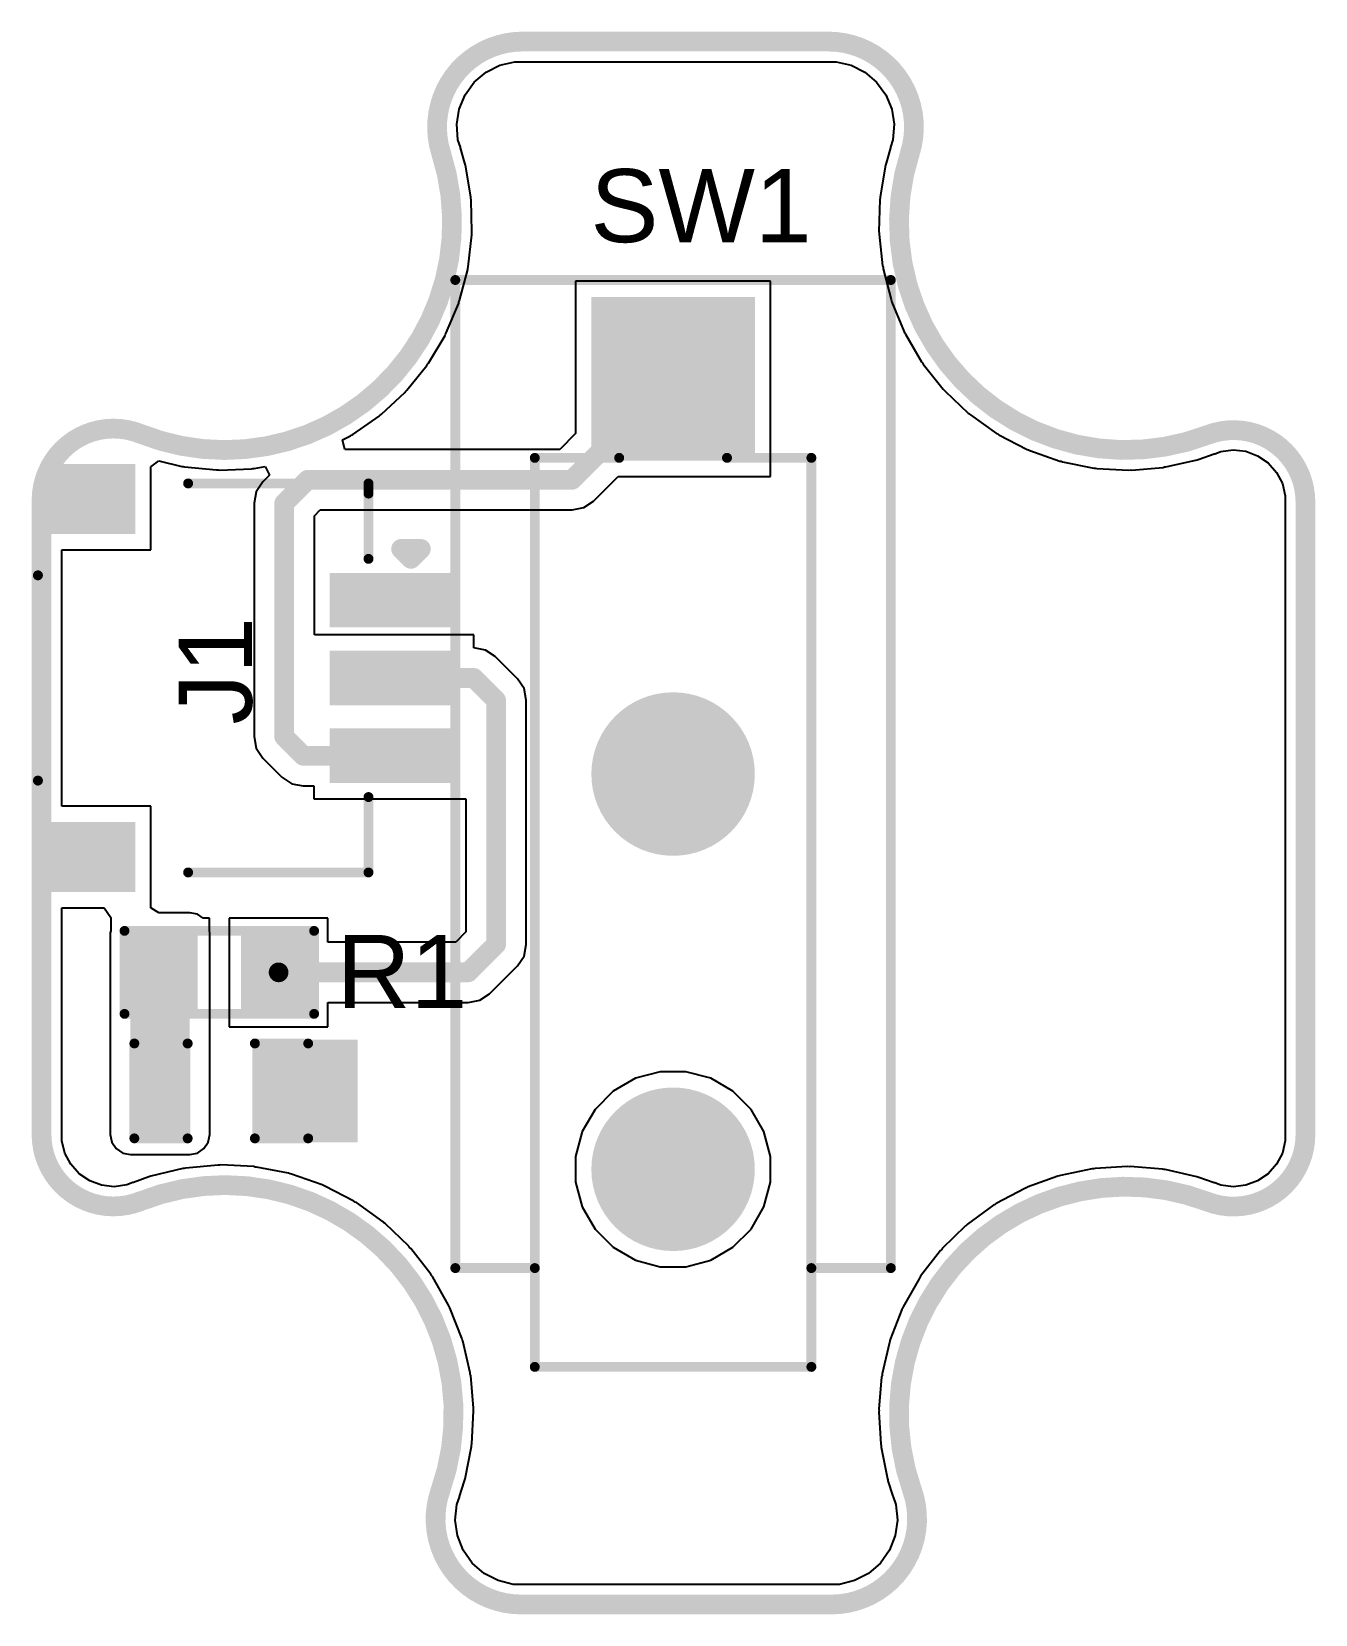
# Model space of a CAD drawing. Header units: inches. Extents: x -0.1 to 16.4, y -6.2 to 14.2.
import ezdxf

# ---------------------------------------------------------------- set-up
doc = ezdxf.new("R2010")
doc.units = ezdxf.units.IN
for name, color, linetype in [('BoardOut', 216, 'Continuous'), ('Bottom Layer', 5, 'Continuous'), ('Bottom Solder', 6, 'Continuous'), ('Multi-Layer', 9, 'Continuous'), ('Pad Holes', 156, 'Continuous'), ('Top Layer', 1, 'Continuous'), ('Top Overlay', 2, 'Continuous'), ('Top Paste', 8, 'Continuous'), ('Top Solder', 216, 'Continuous')]:
    doc.layers.add(name, color=color, linetype=linetype)
doc.styles.add('Arial', font='', dxfattribs={"height": 0.2})
doc.styles.get('Arial').set_extended_font_data('Arial')

# ---------------------------------------------------------------- blocks, each defined once
blk = doc.blocks.new('DM1_135P_1')
at = {"layer": 'Bottom Layer'}
blk.add_hatch(color=5, dxfattribs=at).paths.add_polyline_path([(-6.08, 1), (-4.08, 1), (-4.08, -1), (-6.08, -1)])
h = blk.add_hatch(color=5, dxfattribs=at)
edge = h.paths.add_edge_path()
edge.add_arc((0, 0), 1, 0, 360)
h = blk.add_hatch(color=5, dxfattribs=at)
edge = h.paths.add_edge_path()
edge.add_arc((5.08, 0), 1, 0, 360)
at = {"layer": 'Bottom Solder'}
blk.add_hatch(color=6, dxfattribs=at).paths.add_polyline_path([(-6.131, 1.051), (-4.029, 1.051), (-4.029, -1.051), (-6.131, -1.051)])
h = blk.add_hatch(color=6, dxfattribs=at)
edge = h.paths.add_edge_path()
edge.add_arc((0, 0), 1.051, 0, 360)
h = blk.add_hatch(color=6, dxfattribs=at)
edge = h.paths.add_edge_path()
edge.add_arc((5.08, 0), 1.051, 0, 360)
at = {"layer": 'Multi-Layer'}
blk.add_hatch(color=9, dxfattribs=at).paths.add_polyline_path([(-6.08, 1), (-4.08, 1), (-4.08, -1), (-6.08, -1)])
h = blk.add_hatch(color=9, dxfattribs=at)
edge = h.paths.add_edge_path()
edge.add_arc((0, 0), 1, 0, 360)
h = blk.add_hatch(color=9, dxfattribs=at)
edge = h.paths.add_edge_path()
edge.add_arc((5.08, 0), 1, 0, 360)
at = {"layer": 'Pad Holes'}
h = blk.add_hatch(color=7, dxfattribs=at)
edge = h.paths.add_edge_path()
edge.add_arc((-5.08, 0), 0.6, 0, 360)
h = blk.add_hatch(color=7, dxfattribs=at)
edge = h.paths.add_edge_path()
edge.add_arc((0, 0), 0.6, 0, 360)
h = blk.add_hatch(color=7, dxfattribs=at)
edge = h.paths.add_edge_path()
edge.add_arc((5.08, 0), 0.6, 0, 360)
at = {"layer": 'Top Layer'}
blk.add_hatch(color=1, dxfattribs=at).paths.add_polyline_path([(-6.08, 1), (-4.08, 1), (-4.08, -1), (-6.08, -1)])
h = blk.add_hatch(color=1, dxfattribs=at)
edge = h.paths.add_edge_path()
edge.add_arc((0, 0), 1, 0, 360)
h = blk.add_hatch(color=1, dxfattribs=at)
edge = h.paths.add_edge_path()
edge.add_arc((5.08, 0), 1, 0, 360)
at = {"layer": 'Top Solder'}
blk.add_hatch(color=216, dxfattribs=at).paths.add_polyline_path([(-6.131, 1.051), (-4.029, 1.051), (-4.029, -1.051), (-6.131, -1.051)])
h = blk.add_hatch(color=216, dxfattribs=at)
edge = h.paths.add_edge_path()
edge.add_arc((0, 0), 1.051, 0, 360)
h = blk.add_hatch(color=216, dxfattribs=at)
edge = h.paths.add_edge_path()
edge.add_arc((5.08, 0), 1.051, 0, 360)
at = {"layer": 'Top Overlay', "const_width": 0.127}
for points in [[(6.35, 2.8), (-6.35, 2.8)], [(-6.35, -2.8), (-6.35, 2.8)], [(6.35, 1.778), (6.35, 2.8)], [(7.62, 1.778), (-4.064, 1.778)], [(-4.064, 0.693), (-4.064, 1.778)], [(7.62, -1.778), (7.62, 1.778)], [(-4.064, -1.778), (-4.064, -0.693)], [(7.62, -1.778), (-4.064, -1.778)], [(6.35, -2.8), (6.35, -1.778)], [(6.35, -2.8), (-6.35, -2.8)]]:
    blk.add_lwpolyline(points, dxfattribs=at)
at = {"layer": 'Top Overlay', "const_width": 0.0635}
for points in [[(-6.382, 2.8, 1), (-6.318, 2.8, 1)], [(-6.382, 2.8, 1), (-6.318, 2.8, 1)], [(6.318, 2.8, 1), (6.382, 2.8, 1)], [(6.318, 2.8, 1), (6.382, 2.8, 1)], [(-4.096, 1.778, 1), (-4.032, 1.778, 1)], [(-4.096, 1.778, 1), (-4.032, 1.778, 1)], [(6.318, 1.778, 1), (6.382, 1.778, 1)], [(7.588, 1.778, 1), (7.652, 1.778, 1)], [(7.588, 1.778, 1), (7.652, 1.778, 1)], [(-4.096, 0.693, 1), (-4.032, 0.693, 1)], [(-4.096, -0.693, 1), (-4.032, -0.693, 1)], [(-4.096, -1.778, 1), (-4.032, -1.778, 1)], [(-4.096, -1.778, 1), (-4.032, -1.778, 1)], [(6.318, -1.778, 1), (6.382, -1.778, 1)], [(7.588, -1.778, 1), (7.652, -1.778, 1)], [(7.588, -1.778, 1), (7.652, -1.778, 1)], [(-6.382, -2.8, 1), (-6.318, -2.8, 1)], [(-6.382, -2.8, 1), (-6.318, -2.8, 1)], [(6.318, -2.8, 1), (6.382, -2.8, 1)], [(6.318, -2.8, 1), (6.382, -2.8, 1)]]:
    blk.add_lwpolyline(points, format="xyb", close=True, dxfattribs=at)
blk = doc.blocks.new('R___0603_2')
at = {"layer": 'Top Layer'}
for points in [[(-0.381, 0.4445), (-0.381, -0.4445), (-1.143, -0.4445), (-1.143, 0.4445)], [(1.143, 0.4445), (1.143, -0.4445), (0.381, -0.4445), (0.381, 0.4445)]]:
    blk.add_hatch(color=1, dxfattribs=at).paths.add_polyline_path(points)
at = {"layer": 'Top Paste'}
for points in [[(-0.381, 0.4445), (-0.381, -0.4445), (-1.143, -0.4445), (-1.143, 0.4445)], [(1.143, 0.4445), (1.143, -0.4445), (0.381, -0.4445), (0.381, 0.4445)]]:
    blk.add_hatch(color=8, dxfattribs=at).paths.add_polyline_path(points)
at = {"layer": 'Top Solder'}
for points in [[(-0.2794, 0.5461), (-0.2794, -0.5461), (-1.2446, -0.5461), (-1.2446, 0.5461)], [(1.2446, 0.5461), (1.2446, -0.5461), (0.2794, -0.5461), (0.2794, 0.5461)]]:
    blk.add_hatch(color=216, dxfattribs=at).paths.add_polyline_path(points)
at = {"layer": 'Top Overlay', "const_width": 0.127}
for points in [[(-1.2192, 0.5334), (-1.2192, -0.5334)], [(1.2192, 0.5334), (-1.2192, 0.5334)], [(1.2192, 0.5334), (1.2192, -0.5334)], [(1.2192, -0.5334), (-1.2192, -0.5334)]]:
    blk.add_lwpolyline(points, dxfattribs=at)
at = {"layer": 'Top Overlay', "const_width": 0.0635}
for points in [[(-1.25095, 0.5334, 1), (-1.18745, 0.5334, 1)], [(-1.25095, 0.5334, 1), (-1.18745, 0.5334, 1)], [(1.18745, 0.5334, 1), (1.25095, 0.5334, 1)], [(1.18745, 0.5334, 1), (1.25095, 0.5334, 1)], [(-1.25095, -0.5334, 1), (-1.18745, -0.5334, 1)], [(-1.25095, -0.5334, 1), (-1.18745, -0.5334, 1)], [(1.18745, -0.5334, 1), (1.25095, -0.5334, 1)], [(1.18745, -0.5334, 1), (1.25095, -0.5334, 1)]]:
    blk.add_lwpolyline(points, format="xyb", close=True, dxfattribs=at)
blk = doc.blocks.new('LED_0603_3')
at = {"layer": 'Top Layer'}
for points in [[(-1, 0.5), (-0.5, 0.5), (-0.5, -0.5), (-1, -0.5)], [(0.5, 0.5), (1, 0.5), (1, -0.5), (0.5, -0.5)]]:
    blk.add_hatch(color=1, dxfattribs=at).paths.add_polyline_path(points)
at = {"layer": 'Top Overlay'}
blk.add_hatch(color=2, dxfattribs=at).paths.add_polyline_path([(1.118, -0.66), (1.753, -0.66), (1.753, 0.66), (1.118, 0.66)])
at = {"layer": 'Top Paste'}
for points in [[(-1, 0.5), (-0.5, 0.5), (-0.5, -0.5), (-1, -0.5)], [(0.5, 0.5), (1, 0.5), (1, -0.5), (0.5, -0.5)]]:
    blk.add_hatch(color=8, dxfattribs=at).paths.add_polyline_path(points)
at = {"layer": 'Top Solder'}
for points in [[(-1.102, 0.602), (-0.398, 0.602), (-0.398, -0.602), (-1.102, -0.602)], [(0.398, 0.602), (1.102, 0.602), (1.102, -0.602), (0.398, -0.602)]]:
    blk.add_hatch(color=216, dxfattribs=at).paths.add_polyline_path(points)
at = {"layer": 'Top Overlay', "const_width": 0.127}
for points in [[(-1.118, -0.61), (-1.118, 0.61)], [(-1.118, 0.61), (-0.432, 0.61)], [(0.432, 0.61), (1.118, 0.61)], [(1.118, -0.61), (1.118, 0.61)], [(-1.118, -0.61), (-0.432, -0.61)], [(0.432, -0.61), (1.118, -0.61)]]:
    blk.add_lwpolyline(points, dxfattribs=at)
at = {"layer": 'Top Overlay', "const_width": 0.0635}
for points in [[(-1.149, 0.61, 1), (-1.086, 0.61, 1)], [(-1.149, 0.61, 1), (-1.086, 0.61, 1)], [(-0.464, 0.61, 1), (-0.4, 0.61, 1)], [(0.4, 0.61, 1), (0.464, 0.61, 1)], [(1.086, 0.61, 1), (1.149, 0.61, 1)], [(1.086, 0.61, 1), (1.149, 0.61, 1)], [(-1.149, -0.61, 1), (-1.086, -0.61, 1)], [(-1.149, -0.61, 1), (-1.086, -0.61, 1)], [(-0.464, -0.61, 1), (-0.4, -0.61, 1)], [(0.4, -0.61, 1), (0.464, -0.61, 1)], [(1.086, -0.61, 1), (1.149, -0.61, 1)], [(1.086, -0.61, 1), (1.149, -0.61, 1)]]:
    blk.add_lwpolyline(points, format="xyb", close=True, dxfattribs=at)
blk = doc.blocks.new('SM03B_SRSS_TB_LF__SN__4')
at = {"layer": 'Top Layer'}
for points in [[(-1.3, 2.713), (-0.7, 2.713), (-0.7, 1.163), (-1.3, 1.163)], [(-0.3, 2.713), (0.3, 2.713), (0.3, 1.163), (-0.3, 1.163)], [(0.7, 2.713), (1.3, 2.713), (1.3, 1.163), (0.7, 1.163)], [(-2.7, -1.438), (-1.9, -1.438), (-1.9, -2.438), (-2.7, -2.438)], [(2.7, -2.438), (1.9, -2.438), (1.9, -1.438), (2.7, -1.438)]]:
    blk.add_hatch(color=1, dxfattribs=at).paths.add_polyline_path(points)
at = {"layer": 'Top Paste'}
for points in [[(-1.3, 2.713), (-0.7, 2.713), (-0.7, 1.163), (-1.3, 1.163)], [(-0.3, 2.713), (0.3, 2.713), (0.3, 1.163), (-0.3, 1.163)], [(0.7, 2.713), (1.3, 2.713), (1.3, 1.163), (0.7, 1.163)], [(-2.7, -1.438), (-1.9, -1.438), (-1.9, -2.438), (-2.7, -2.438)], [(2.7, -2.438), (1.9, -2.438), (1.9, -1.438), (2.7, -1.438)]]:
    blk.add_hatch(color=8, dxfattribs=at).paths.add_polyline_path(points)
at = {"layer": 'Top Solder'}
for points in [[(-1.351, 2.763), (-0.649, 2.763), (-0.649, 1.112), (-1.351, 1.112)], [(-0.351, 2.763), (0.351, 2.763), (0.351, 1.112), (-0.351, 1.112)], [(0.649, 2.763), (1.351, 2.763), (1.351, 1.112), (0.649, 1.112)], [(-2.751, -1.387), (-1.85, -1.387), (-1.85, -2.489), (-2.751, -2.489)], [(2.751, -2.489), (1.85, -2.489), (1.85, -1.387), (2.751, -1.387)]]:
    blk.add_hatch(color=216, dxfattribs=at).paths.add_polyline_path(points)
at = {"layer": 'Top Overlay'}
for points, const_width in [([(-1.531, 2.159), (-1.658, 2.286)], 0.254), ([(-1.658, 2.032), (-1.658, 2.286)], 0.254), ([(-1.658, 2.032), (-1.531, 2.159)], 0.254), ([(-2.5, -0.706), (-2.5, 1.613)], 0.127), ([(-2.37, 1.613), (-2.5, 1.613)], 0.127), ([(-1.531, 1.613), (-2.5, 1.613)], 0.127), ([(2.5, 1.613), (1.531, 1.613)], 0.127), ([(2.5, -0.706), (2.5, 1.613)], 0.127), ([(1.319, -2.637), (-1.319, -2.637)], 0.127)]:
    blk.add_lwpolyline(points, dxfattribs=dict(at, const_width=const_width))
for points, const_width in [([(-1.722, 2.286, 1), (-1.595, 2.286, 1)], 0.127), ([(-1.722, 2.286, 1), (-1.595, 2.286, 1)], 0.127), ([(-1.595, 2.159, 1), (-1.468, 2.159, 1)], 0.127), ([(-1.595, 2.159, 1), (-1.468, 2.159, 1)], 0.127), ([(-1.722, 2.032, 1), (-1.595, 2.032, 1)], 0.127), ([(-1.722, 2.032, 1), (-1.595, 2.032, 1)], 0.127), ([(-2.532, 1.613, 1), (-2.468, 1.613, 1)], 0.0635), ([(-2.532, 1.613, 1), (-2.468, 1.613, 1)], 0.0635), ([(-2.532, 1.613, 1), (-2.468, 1.613, 1)], 0.0635), ([(-2.402, 1.613, 1), (-2.338, 1.613, 1)], 0.0635), ([(-1.563, 1.613, 1), (-1.499, 1.613, 1)], 0.0635), ([(1.499, 1.613, 1), (1.563, 1.613, 1)], 0.0635), ([(2.468, 1.613, 1), (2.532, 1.613, 1)], 0.0635), ([(2.468, 1.613, 1), (2.532, 1.613, 1)], 0.0635), ([(-2.532, -0.706, 1), (-2.468, -0.706, 1)], 0.0635), ([(2.468, -0.706, 1), (2.532, -0.706, 1)], 0.0635), ([(-1.351, -2.637, 1), (-1.287, -2.637, 1)], 0.0635), ([(1.287, -2.637, 1), (1.351, -2.637, 1)], 0.0635)]:
    blk.add_lwpolyline(points, format="xyb", close=True, dxfattribs=dict(at, const_width=const_width))

msp = doc.modelspace()

# ---------------------------------------------------------------- hatches: boundary and pattern name
at = {"layer": 'Top Layer'}
msp.add_hatch(color=1, dxfattribs=at).paths.add_polyline_path([(1.143, 0), (1.905, 0), (1.905, 2.591), (1.143, 2.591)])

# ---------------------------------------------------------------- linework, layer by layer
at = {"layer": 'BoardOut', "const_width": 0.254}
for points in [[(5.138, 12.611, -0.508476), (6.185, 14.047)], [(10.117, 14.047, -0.508476), (11.164, 12.611)], [(5.138, 12.611, -0.634938), (1.27, 9.006)], [(14.993, 8.991, -0.629934), (11.164, 12.611)], [(0, 8.147, -0.530832), (1.27, 9.006)], [(14.993, 8.991, -0.526259), (16.25, 8.127)], [(1.268, -0.86, -0.530164), (0, 0)], [(16.25, -0.002, -0.526259), (14.993, -0.866)], [(1.268, -0.86, -0.644672), (5.129, -4.575)], [(11.193, -4.573, -0.640983), (14.993, -0.866)], [(6.166, -6.042, -0.51786), (5.129, -4.575)], [(11.193, -4.573, -0.518422), (10.157, -6.042)]]:
    msp.add_lwpolyline(points, format="xyb", dxfattribs=at)
for points in [[(6.185, 14.047), (10.117, 14.047)], [(0, 0), (0, 8.147)], [(16.25, -0.002), (16.25, 8.127)], [(6.166, -6.042), (10.157, -6.042)]]:
    msp.add_lwpolyline(points, dxfattribs=at)
at = {"layer": 'BoardOut', "const_width": 0.127}
for points in [[(6.122, 14.047, 1), (6.249, 14.047, 1)], [(6.122, 14.047, 1), (6.249, 14.047, 1)], [(10.053, 14.047, 1), (10.18, 14.047, 1)], [(10.053, 14.047, 1), (10.18, 14.047, 1)], [(5.075, 12.611, 1), (5.202, 12.611, 1)], [(5.075, 12.611, 1), (5.202, 12.611, 1)], [(11.1, 12.611, 1), (11.227, 12.611, 1)], [(11.1, 12.611, 1), (11.227, 12.611, 1)], [(1.207, 9.006, 1), (1.334, 9.006, 1)], [(1.207, 9.006, 1), (1.334, 9.006, 1)], [(14.929, 8.991, 1), (15.056, 8.991, 1)], [(14.929, 8.991, 1), (15.056, 8.991, 1)], [(-0.064, 8.147, 1), (0.064, 8.147, 1)], [(-0.064, 8.147, 1), (0.064, 8.147, 1)], [(16.187, 8.127, 1), (16.314, 8.127, 1)], [(16.187, 8.127, 1), (16.314, 8.127, 1)], [(-0.064, 0, 1), (0.064, 0, 1)], [(-0.064, 0, 1), (0.064, 0, 1)], [(16.187, -0.002, 1), (16.314, -0.002, 1)], [(16.187, -0.002, 1), (16.314, -0.002, 1)], [(1.205, -0.86, 1), (1.332, -0.86, 1)], [(1.205, -0.86, 1), (1.332, -0.86, 1)], [(14.929, -0.866, 1), (15.056, -0.866, 1)], [(14.929, -0.866, 1), (15.056, -0.866, 1)], [(5.066, -4.575, 1), (5.193, -4.575, 1)], [(5.066, -4.575, 1), (5.193, -4.575, 1)], [(11.13, -4.573, 1), (11.257, -4.573, 1)], [(11.13, -4.573, 1), (11.257, -4.573, 1)], [(6.102, -6.042, 1), (6.229, -6.042, 1)], [(6.102, -6.042, 1), (6.229, -6.042, 1)], [(10.094, -6.042, 1), (10.221, -6.042, 1)], [(10.094, -6.042, 1), (10.221, -6.042, 1)]]:
    msp.add_lwpolyline(points, format="xyb", close=True, dxfattribs=at)
at = {"layer": 'Top Layer'}
for p, q in [((5.564, 13.523), (5.716, 13.652)), ((5.716, 13.652), (5.893, 13.742)), ((5.893, 13.742), (6.086, 13.788)), ((6.086, 13.788), (6.185, 13.788)), ((6.185, 13.788), (10.117, 13.788)), ((10.117, 13.788), (10.216, 13.788)), ((10.216, 13.788), (10.409, 13.742)), ((10.409, 13.742), (10.586, 13.652)), ((10.586, 13.652), (10.737, 13.523)), ((5.447, 13.362), (5.564, 13.523)), ((10.737, 13.523), (10.854, 13.362)), ((5.371, 13.179), (5.447, 13.362)), ((10.854, 13.362), (10.931, 13.179)), ((5.339, 12.983), (5.371, 13.179)), ((10.931, 13.179), (10.962, 12.983)), ((5.354, 12.785), (5.339, 12.983)), ((10.962, 12.983), (10.947, 12.785)), ((5.385, 12.69), (5.354, 12.785)), ((5.385, 12.686), (5.385, 12.69)), ((5.387, 12.682), (5.385, 12.686)), ((5.444, 12.483), (5.387, 12.682)), ((10.914, 12.682), (10.858, 12.484)), ((10.916, 12.686), (10.914, 12.682)), ((10.917, 12.69), (10.916, 12.686)), ((10.947, 12.785), (10.917, 12.69)), ((5.445, 12.469), (5.444, 12.483)), ((5.45, 12.456), (5.445, 12.469)), ((5.519, 12.049), (5.45, 12.456)), ((10.852, 12.458), (10.783, 12.053)), ((10.857, 12.47), (10.852, 12.458)), ((10.858, 12.484), (10.857, 12.47)), ((5.519, 12.031), (5.519, 12.049)), ((5.523, 12.013), (5.519, 12.031)), ((5.534, 11.6), (5.523, 12.013)), ((10.779, 12.017), (10.767, 11.607)), ((10.783, 12.035), (10.779, 12.017)), ((10.783, 12.053), (10.783, 12.035)), ((5.531, 11.582), (5.534, 11.6)), ((10.767, 11.607), (10.77, 11.589)), ((5.486, 11.153), (5.533, 11.564)), ((5.533, 11.564), (5.531, 11.582)), ((10.77, 11.589), (10.769, 11.571)), ((10.769, 11.571), (10.814, 11.163)), ((5.375, 10.718), (5.479, 11.117)), ((5.479, 11.117), (5.48, 11.136)), ((5.48, 11.136), (5.486, 11.153)), ((10.814, 11.163), (10.819, 11.146)), ((10.819, 11.146), (10.82, 11.127)), ((10.82, 11.127), (10.922, 10.73)), ((9.374, 10.966), (6.866, 10.966)), ((6.866, 10.966), (6.866, 9.008)), ((9.374, 8.458), (9.374, 10.966)), ((5.204, 10.303), (5.364, 10.683)), ((5.364, 10.683), (5.367, 10.701)), ((5.367, 10.701), (5.375, 10.718)), ((10.922, 10.73), (10.93, 10.714)), ((10.93, 10.714), (10.934, 10.696)), ((10.934, 10.696), (11.091, 10.316)), ((4.976, 9.915), (5.188, 10.27)), ((5.188, 10.27), (5.194, 10.287)), ((5.194, 10.287), (5.204, 10.303)), ((11.091, 10.316), (11.101, 10.301)), ((11.101, 10.301), (11.107, 10.284)), ((11.107, 10.284), (11.315, 9.93)), ((4.696, 9.564), (4.955, 9.885)), ((4.955, 9.885), (4.964, 9.902)), ((4.964, 9.902), (4.976, 9.915)), ((11.315, 9.93), (11.327, 9.917)), ((11.327, 9.917), (11.336, 9.901)), ((11.336, 9.901), (11.591, 9.58)), ((4.682, 9.552), (4.696, 9.564)), ((11.591, 9.58), (11.605, 9.568)), ((11.605, 9.568), (11.616, 9.553)), ((4.369, 9.256), (4.671, 9.537)), ((4.671, 9.537), (4.682, 9.552)), ((11.616, 9.553), (11.914, 9.271)), ((4.002, 8.997), (4.341, 9.233)), ((4.341, 9.233), (4.353, 9.246)), ((4.353, 9.246), (4.369, 9.256)), ((11.914, 9.271), (11.929, 9.261)), ((11.929, 9.261), (11.942, 9.248)), ((11.942, 9.248), (12.277, 9.011)), ((3.87, 8.927), (3.971, 8.978)), ((3.971, 8.978), (3.985, 8.989)), ((3.985, 8.989), (4.002, 8.997)), ((6.866, 9.008), (6.662, 8.804)), ((12.277, 9.011), (12.293, 9.003)), ((12.293, 9.003), (12.308, 8.992)), ((12.308, 8.992), (12.672, 8.804)), ((3.899, 8.804), (3.87, 8.927)), ((6.662, 8.804), (3.899, 8.804)), ((12.672, 8.804), (12.69, 8.799)), ((12.69, 8.799), (12.706, 8.79)), ((12.706, 8.79), (13.093, 8.654)), ((15.077, 8.746), (15.081, 8.749)), ((15.081, 8.749), (15.086, 8.749)), ((15.086, 8.749), (15.161, 8.778)), ((15.161, 8.778), (15.322, 8.799)), ((15.322, 8.799), (15.483, 8.78)), ((15.483, 8.78), (15.635, 8.722)), ((1.407, 8.581), (1.507, 8.659)), ((1.407, 7.514), (1.407, 8.581)), ((1.507, 8.659), (1.804, 8.587)), ((1.804, 8.587), (1.822, 8.586)), ((1.822, 8.586), (1.84, 8.581)), ((1.84, 8.581), (2.251, 8.54)), ((2.287, 8.539), (2.7, 8.557)), ((2.7, 8.557), (2.718, 8.561)), ((2.718, 8.561), (2.736, 8.561)), ((2.736, 8.561), (2.874, 8.587)), ((2.874, 8.587), (2.933, 8.474)), ((13.093, 8.654), (13.111, 8.652)), ((13.111, 8.652), (13.128, 8.645)), ((13.128, 8.645), (13.53, 8.565)), ((13.53, 8.565), (13.549, 8.565)), ((13.549, 8.565), (13.567, 8.561)), ((13.567, 8.561), (13.976, 8.538)), ((14.012, 8.539), (14.421, 8.574)), ((14.421, 8.574), (14.439, 8.579)), ((14.439, 8.579), (14.457, 8.58)), ((14.457, 8.58), (14.857, 8.672)), ((14.857, 8.672), (14.869, 8.677)), ((14.869, 8.677), (14.883, 8.679)), ((14.883, 8.679), (15.077, 8.746)), ((15.635, 8.722), (15.769, 8.631)), ((15.769, 8.631), (15.877, 8.509)), ((2.251, 8.54), (2.269, 8.542)), ((2.269, 8.542), (2.287, 8.539)), ((2.845, 8.387), (2.761, 8.261)), ((2.933, 8.474), (2.845, 8.387)), ((7.097, 8.14), (7.415, 8.458)), ((7.415, 8.458), (9.374, 8.458)), ((13.976, 8.538), (13.994, 8.541)), ((13.994, 8.541), (14.012, 8.539)), ((15.877, 8.509), (15.953, 8.366)), ((15.953, 8.366), (15.991, 8.208)), ((2.761, 8.261), (2.732, 8.112)), ((6.971, 8.056), (7.097, 8.14)), ((15.991, 8.208), (15.991, 8.127)), ((2.732, 8.112), (2.732, 5.113)), ((3.509, 7.951), (3.584, 8.027)), ((3.509, 6.421), (3.509, 7.951)), ((3.584, 8.027), (6.823, 8.027)), ((6.823, 8.027), (6.971, 8.056)), ((15.991, 8.127), (15.991, -0.002)), ((0.259, 4.221), (0.259, 7.514)), ((0.259, 7.514), (1.407, 7.514)), ((5.557, 6.421), (3.509, 6.421)), ((5.557, 6.256), (5.557, 6.421)), ((5.559, 6.256), (5.557, 6.256)), ((5.707, 6.226), (5.559, 6.256)), ((5.833, 6.142), (5.707, 6.226)), ((6.12, 5.856), (5.833, 6.142)), ((6.204, 5.73), (6.12, 5.856)), ((6.233, 5.581), (6.204, 5.73)), ((6.233, 2.441), (6.233, 5.581)), ((2.732, 5.113), (2.761, 4.964)), ((2.761, 4.964), (2.845, 4.838)), ((2.845, 4.838), (3.091, 4.593)), ((3.091, 4.593), (3.217, 4.508)), ((3.217, 4.508), (3.366, 4.479)), ((3.366, 4.479), (3.499, 4.479)), ((3.499, 4.479), (3.499, 4.313)), ((3.499, 4.313), (5.456, 4.313)), ((5.456, 4.313), (5.456, 2.602)), ((1.407, 4.221), (0.259, 4.221)), ((1.407, 2.977), (1.407, 4.221)), ((0.259, -0.082), (0.259, 2.913)), ((0.259, 2.913), (0.806, 2.913)), ((0.806, 2.913), (0.891, 2.786)), ((1.407, 2.913), (1.407, 2.977)), ((1.508, 2.85), (1.407, 2.913)), ((1.905, 2.85), (1.508, 2.85)), ((2.004, 2.83), (1.905, 2.85)), ((0.891, 2.786), (0.889, 2.781)), ((0.889, 2.781), (0.889, 2.781)), ((0.889, 2.781), (0.889, 2.616)), ((2.077, 2.781), (2.004, 2.83)), ((2.159, 2.781), (2.077, 2.781)), ((2.159, 2.616), (2.159, 2.781)), ((3.683, 2.781), (2.413, 2.781)), ((2.413, 2.781), (2.413, 1.384)), ((3.683, 2.471), (3.683, 2.781)), ((0.889, 2.616), (0.884, 2.591)), ((0.884, 2.591), (0.884, 0)), ((2.164, 2.591), (2.159, 2.616)), ((2.164, 0), (2.164, 2.591)), ((5.325, 2.471), (3.683, 2.471)), ((5.456, 2.602), (5.325, 2.471)), ((6.204, 2.293), (6.233, 2.441)), ((6.12, 2.167), (6.204, 2.293)), ((5.761, 1.808), (6.12, 2.167)), ((3.683, 1.384), (3.683, 1.694)), ((3.683, 1.694), (5.486, 1.694)), ((5.486, 1.694), (5.635, 1.724)), ((5.635, 1.724), (5.761, 1.808)), ((2.413, 1.384), (3.683, 1.384)), ((7.636, 0.721), (7.35, 0.556)), ((7.955, 0.806), (7.636, 0.721)), ((8.285, 0.806), (7.955, 0.806)), ((8.604, 0.721), (8.285, 0.806)), ((8.89, 0.556), (8.604, 0.721)), ((7.35, 0.556), (7.116, 0.322)), ((9.123, 0.322), (8.89, 0.556)), ((7.116, 0.322), (6.951, 0.036)), ((9.288, 0.036), (9.123, 0.322)), ((0.884, 0), (0.904, -0.099)), ((2.144, -0.099), (2.164, 0)), ((6.951, 0.036), (6.866, -0.283)), ((9.374, -0.283), (9.288, 0.036)), ((0.298, -0.24), (0.259, -0.082)), ((0.904, -0.099), (0.96, -0.183)), ((0.96, -0.183), (1.044, -0.239)), ((2.004, -0.239), (2.088, -0.183)), ((2.088, -0.183), (2.144, -0.099)), ((15.991, -0.083), (15.953, -0.24)), ((15.991, -0.002), (15.991, -0.083)), ((0.375, -0.384), (0.298, -0.24)), ((0.484, -0.506), (0.375, -0.384)), ((1.044, -0.239), (1.143, -0.259)), ((1.143, -0.259), (1.905, -0.259)), ((2.27, -0.394), (1.852, -0.433)), ((1.905, -0.259), (2.004, -0.239)), ((2.289, -0.396), (2.27, -0.394)), ((2.307, -0.393), (2.289, -0.396)), ((2.728, -0.414), (2.307, -0.393)), ((6.866, -0.283), (6.866, -0.613)), ((9.374, -0.613), (9.374, -0.283)), ((15.877, -0.384), (15.769, -0.505)), ((15.953, -0.24), (15.877, -0.384)), ((0.619, -0.598), (0.484, -0.506)), ((0.772, -0.654), (0.619, -0.598)), ((1.379, -0.545), (1.181, -0.616)), ((1.393, -0.543), (1.379, -0.545)), ((1.406, -0.537), (1.393, -0.543)), ((1.815, -0.439), (1.406, -0.537)), ((1.834, -0.438), (1.815, -0.439)), ((1.852, -0.433), (1.834, -0.438)), ((2.746, -0.419), (2.728, -0.414)), ((2.764, -0.419), (2.746, -0.419)), ((3.177, -0.5), (2.764, -0.419)), ((3.195, -0.507), (3.177, -0.5)), ((3.213, -0.509), (3.195, -0.507)), ((3.61, -0.648), (3.213, -0.509)), ((13.066, -0.537), (12.674, -0.678)), ((13.084, -0.534), (13.066, -0.537)), ((13.101, -0.527), (13.084, -0.534)), ((13.508, -0.443), (13.101, -0.527)), ((13.527, -0.443), (13.508, -0.443)), ((13.545, -0.438), (13.527, -0.443)), ((13.96, -0.413), (13.545, -0.438)), ((13.979, -0.415), (13.96, -0.413)), ((13.997, -0.413), (13.979, -0.415)), ((14.412, -0.447), (13.997, -0.413)), ((14.429, -0.452), (14.412, -0.447)), ((14.448, -0.453), (14.429, -0.452)), ((14.854, -0.545), (14.448, -0.453)), ((14.866, -0.551), (14.854, -0.545)), ((14.88, -0.553), (14.866, -0.551)), ((15.077, -0.621), (14.88, -0.553)), ((15.635, -0.597), (15.483, -0.654)), ((15.769, -0.505), (15.635, -0.597)), ((0.935, -0.672), (0.772, -0.654)), ((1.097, -0.65), (0.935, -0.672)), ((1.173, -0.619), (1.097, -0.65)), ((1.177, -0.619), (1.173, -0.619)), ((1.181, -0.616), (1.177, -0.619)), ((3.626, -0.658), (3.61, -0.648)), ((3.644, -0.663), (3.626, -0.658)), ((4.017, -0.857), (3.644, -0.663)), ((6.866, -0.613), (6.951, -0.932)), ((9.288, -0.932), (9.374, -0.613)), ((12.641, -0.693), (12.273, -0.888)), ((12.658, -0.687), (12.641, -0.693)), ((12.674, -0.678), (12.658, -0.687)), ((15.081, -0.623), (15.077, -0.621)), ((15.086, -0.624), (15.081, -0.623)), ((15.161, -0.653), (15.086, -0.624)), ((15.322, -0.673), (15.161, -0.653)), ((15.483, -0.654), (15.322, -0.673)), ((4.032, -0.869), (4.017, -0.857)), ((4.049, -0.877), (4.032, -0.869)), ((4.391, -1.122), (4.049, -0.877)), ((6.951, -0.932), (7.116, -1.218)), ((9.123, -1.218), (9.288, -0.932)), ((12.242, -0.907), (11.906, -1.152)), ((12.259, -0.899), (12.242, -0.907)), ((12.273, -0.888), (12.259, -0.899)), ((4.403, -1.136), (4.391, -1.122)), ((4.419, -1.146), (4.403, -1.136)), ((4.722, -1.437), (4.419, -1.146)), ((7.116, -1.218), (7.35, -1.451)), ((8.89, -1.451), (9.123, -1.218)), ((11.878, -1.176), (11.58, -1.467)), ((11.893, -1.166), (11.878, -1.176)), ((11.906, -1.152), (11.893, -1.166)), ((4.733, -1.453), (4.722, -1.437)), ((4.747, -1.465), (4.733, -1.453)), ((5.005, -1.797), (4.747, -1.465)), ((7.35, -1.451), (7.636, -1.616)), ((7.636, -1.616), (7.955, -1.702)), ((8.285, -1.702), (8.604, -1.616)), ((8.604, -1.616), (8.89, -1.451)), ((11.556, -1.494), (11.302, -1.824)), ((11.57, -1.482), (11.556, -1.494)), ((11.58, -1.467), (11.57, -1.482)), ((5.014, -1.814), (5.005, -1.797)), ((5.026, -1.828), (5.014, -1.814)), ((5.234, -2.193), (5.026, -1.828)), ((7.955, -1.702), (8.285, -1.702)), ((11.302, -1.824), (11.294, -1.841)), ((11.282, -1.855), (11.078, -2.217)), ((11.294, -1.841), (11.282, -1.855)), ((5.24, -2.211), (5.234, -2.193)), ((5.25, -2.227), (5.24, -2.211)), ((5.405, -2.618), (5.25, -2.227)), ((11.072, -2.235), (11.062, -2.251)), ((11.078, -2.217), (11.072, -2.235)), ((11.062, -2.251), (10.912, -2.638)), ((5.408, -2.636), (5.405, -2.618)), ((5.416, -2.653), (5.408, -2.636)), ((10.912, -2.638), (10.908, -2.657)), ((5.512, -3.063), (5.416, -2.653)), ((10.901, -2.674), (10.807, -3.079)), ((10.908, -2.657), (10.901, -2.674)), ((5.513, -3.081), (5.512, -3.063)), ((5.518, -3.099), (5.513, -3.081)), ((5.556, -3.518), (5.518, -3.099)), ((10.801, -3.115), (10.766, -3.53)), ((10.806, -3.097), (10.801, -3.115)), ((10.807, -3.079), (10.806, -3.097)), ((5.534, -3.975), (5.556, -3.555)), ((5.554, -3.537), (5.556, -3.518)), ((5.556, -3.555), (5.554, -3.537)), ((10.768, -3.548), (10.765, -3.566)), ((10.765, -3.566), (10.789, -3.982)), ((10.766, -3.53), (10.768, -3.548)), ((5.446, -4.425), (5.529, -4.012)), ((5.529, -3.993), (5.534, -3.975)), ((5.529, -4.012), (5.529, -3.993)), ((10.789, -3.982), (10.794, -4)), ((10.794, -4), (10.794, -4.018)), ((10.794, -4.018), (10.876, -4.426)), ((5.376, -4.652), (5.44, -4.452)), ((5.44, -4.452), (5.441, -4.438)), ((5.441, -4.438), (5.446, -4.425)), ((10.876, -4.426), (10.882, -4.439)), ((10.882, -4.439), (10.883, -4.453)), ((10.883, -4.453), (10.946, -4.651)), ((5.34, -4.756), (5.373, -4.661)), ((5.373, -4.661), (5.374, -4.657)), ((5.374, -4.657), (5.376, -4.652)), ((10.946, -4.651), (10.948, -4.655)), ((10.948, -4.655), (10.949, -4.66)), ((10.949, -4.66), (10.983, -4.755)), ((5.319, -4.957), (5.34, -4.756)), ((10.983, -4.755), (11.004, -4.956)), ((5.347, -5.157), (5.319, -4.957)), ((11.004, -4.956), (10.976, -5.156)), ((5.421, -5.345), (5.347, -5.157)), ((10.976, -5.156), (10.902, -5.344)), ((5.537, -5.51), (5.421, -5.345)), ((10.902, -5.344), (10.786, -5.509)), ((5.69, -5.642), (5.537, -5.51)), ((5.869, -5.735), (5.69, -5.642)), ((10.634, -5.642), (10.454, -5.735)), ((10.786, -5.509), (10.634, -5.642)), ((6.065, -5.783), (5.869, -5.735)), ((10.258, -5.783), (6.065, -5.783)), ((10.454, -5.735), (10.258, -5.783))]:
    msp.add_line(p, q, dxfattribs=at)
at = {"layer": 'Top Layer', "const_width": 0.254}
for points in [[(6.823, 8.415), (8.12, 9.712)], [(3.12, 8.112), (3.423, 8.415)], [(3.423, 8.415), (6.823, 8.415)], [(3.12, 5.113), (3.12, 8.112)], [(4.528, 5.867), (5.559, 5.867)], [(5.559, 5.867), (5.845, 5.581)], [(5.845, 2.441), (5.845, 5.581)], [(3.12, 5.113), (3.366, 4.867)], [(3.366, 4.867), (4.528, 4.867)], [(5.486, 2.083), (5.845, 2.441)], [(3.048, 2.083), (5.486, 2.083)]]:
    msp.add_lwpolyline(points, dxfattribs=at)
at = {"layer": 'Top Layer', "const_width": 0.127}
for points in [[(8.056, 9.712, 1), (8.183, 9.712, 1)], [(3.36, 8.415, 1), (3.487, 8.415, 1)], [(3.36, 8.415, 1), (3.487, 8.415, 1)], [(6.759, 8.415, 1), (6.886, 8.415, 1)], [(6.759, 8.415, 1), (6.886, 8.415, 1)], [(3.057, 8.112, 1), (3.184, 8.112, 1)], [(3.057, 8.112, 1), (3.184, 8.112, 1)], [(4.465, 5.867, 1), (4.592, 5.867, 1)], [(5.495, 5.867, 1), (5.622, 5.867, 1)], [(5.495, 5.867, 1), (5.622, 5.867, 1)], [(5.781, 5.581, 1), (5.908, 5.581, 1)], [(5.781, 5.581, 1), (5.908, 5.581, 1)], [(3.057, 5.113, 1), (3.184, 5.113, 1)], [(3.057, 5.113, 1), (3.184, 5.113, 1)], [(3.302, 4.867, 1), (3.429, 4.867, 1)], [(3.302, 4.867, 1), (3.429, 4.867, 1)], [(4.465, 4.867, 1), (4.592, 4.867, 1)], [(5.781, 2.441, 1), (5.908, 2.441, 1)], [(5.781, 2.441, 1), (5.908, 2.441, 1)], [(2.985, 2.083, 1), (3.111, 2.083, 1)], [(5.423, 2.083, 1), (5.55, 2.083, 1)], [(5.423, 2.083, 1), (5.55, 2.083, 1)]]:
    msp.add_lwpolyline(points, format="xyb", close=True, dxfattribs=at)

# ---------------------------------------------------------------- block references
for name, p, rotation in [('DM1_135P_1', (8.12, 4.632), 270), ('SM03B_SRSS_TB_LF__SN__4', (2.591, 5.867), 270), ('R___0603_2', (2.286, 2.083), 180)]:
    msp.add_blockref(name, p, dxfattribs=dict(rotation=rotation))
msp.add_blockref('LED_0603_3', (2.311, 0.559))

# ---------------------------------------------------------------- texts
at = {"layer": 'Top Overlay', "style": 'Arial'}
for s, p in [('SW1', (7.057, 11.468)), ('R1', (3.796, 1.624))]:
    msp.add_text(s, height=0.9398, dxfattribs=at).set_placement(p)
msp.add_text('J1', height=0.9398, rotation=90, dxfattribs=at).set_placement((2.705, 5.266))

doc.saveas('drawing.dxf')
